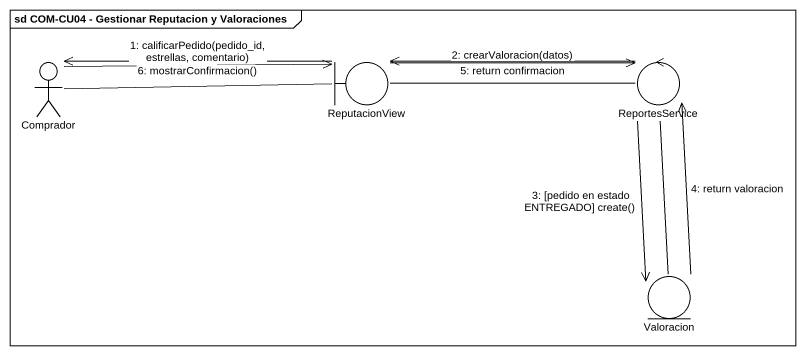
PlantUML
@startuml
mainframe sd COM-CU04 - Gestionar Reputacion y Valoraciones
actor Comprador
boundary ReputacionView
control ReportesService
entity Valoracion
Comprador -right-> ReputacionView : 1: calificarPedido(pedido_id, estrellas, comentario)
Comprador -right- ReputacionView
ReputacionView -left-> Comprador : 6: mostrarConfirmacion()
ReputacionView -right-> ReportesService : 2: crearValoracion(datos)
ReputacionView -right- ReportesService
ReportesService -left-> ReputacionView : 5: return confirmacion
ReportesService --> Valoracion : 3: [pedido en estado ENTREGADO] create()
ReportesService -- Valoracion
Valoracion -up-> ReportesService : 4: return valoracion
@enduml
